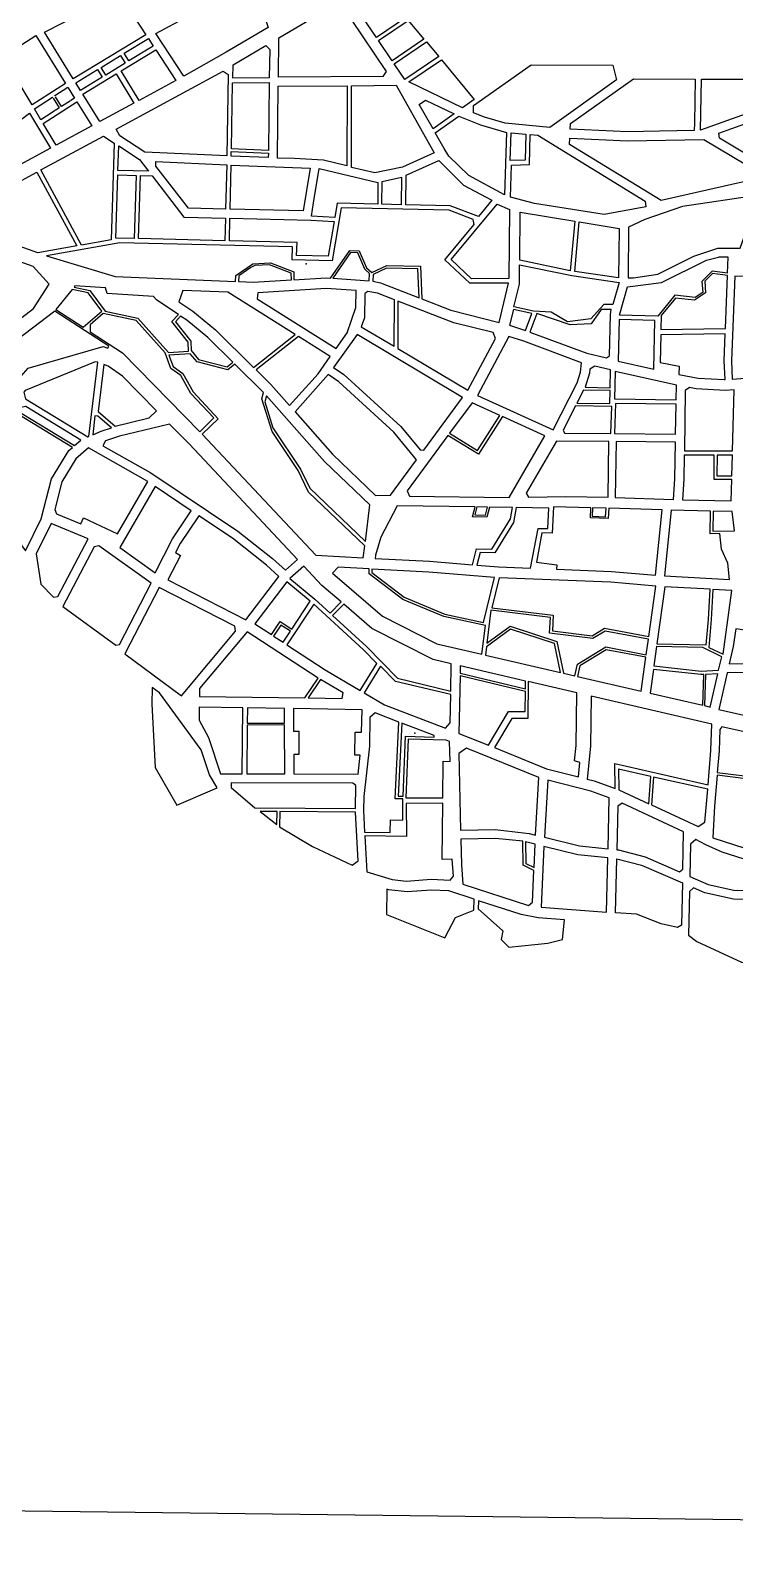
# Model space of a CAD drawing. Extents: x 407811 to 416949, y 4498993 to 4508589.
# Drawn here: x 413601 to 414383, y 4499962 to 4501643 of the extents above; entities that cross this region are included whole.
import ezdxf

# ---------------------------------------------------------------- set-up
doc = ezdxf.new("R2010")
doc.units = 0
doc.header["$LTSCALE"] = 40
doc.header["$MEASUREMENT"] = 0
doc.layers.add('Images', color=253, linetype='CONTINUOUS')
doc.layers.add('υπόλοιπο θεσσαλονίκης', color=7, linetype='CONTINUOUS')
picture_1 = doc.add_image_def('image1.tif', size_in_pixel=(10278, 10088))

msp = doc.modelspace()

# ---------------------------------------------------------------- linework, layer by layer
at = {"layer": 'υπόλοιπο θεσσαλονίκης', "linetype": 'Continuous'}
for p, q in [((413626.1, 4501551.8), (413625.7, 4501551.6)), ((413630.7, 4501554.8), (413626.1, 4501551.8))]:
    msp.add_line(p, q, dxfattribs=at)
for points in [[(413985.3, 4501634.6), (413954.2, 4501680.6), (413984.6, 4501712.4), (413984.6, 4501712.4), (414018.6, 4501657.2), (413985.3, 4501634.6)], [(413771.7, 4501591.9), (413740.8, 4501639.3), (413848.3, 4501697.1), (413848.3, 4501697.1), (413865.2, 4501645.9), (413818.8, 4501618.6), (413771.7, 4501591.9)], [(413649.1, 4501588.8), (413617.1, 4501640.5), (413700, 4501683.2), (413700, 4501683.2), (413729.7, 4501637.7), (413649.1, 4501588.8)], [(413876.5, 4501590.6), (413877.2, 4501634.3), (413944.3, 4501673.7), (413944.3, 4501673.7), (413996.1, 4501597.1), (413992.3, 4501591.6), (413876.5, 4501590.6)], [(414002.6, 4501608.9), (413987.5, 4501631.3), (414020.6, 4501653.7), (414020.6, 4501653.7), (414038, 4501632.9), (414002.6, 4501608.9)], [(413603.4, 4501560.1), (413571.5, 4501613.7), (413607.6, 4501636.9), (413607.6, 4501636.9), (413640.4, 4501583.8), (413603.4, 4501560.1)], [(413710.8, 4501608.7), (413705.6, 4501617.2), (413732.4, 4501633.5), (413732.4, 4501633.5), (413737.8, 4501625.1), (413710.8, 4501608.7)], [(413825.9, 4501589.5), (413826.3, 4501604.5), (413862.5, 4501625.7), (413862.5, 4501625.7), (413867, 4501621.4), (413866.5, 4501589.9), (413825.9, 4501589.5)], [(414016.6, 4501588.3), (414004.8, 4501605.6), (414040.9, 4501630), (414040.9, 4501630), (414054.3, 4501613.7), (414016.6, 4501588.3)], [(413685.2, 4501593.1), (413679.9, 4501601.6), (413701.5, 4501614.8), (413701.5, 4501614.8), (413706.8, 4501606.2), (413685.2, 4501593.1)], [(413722, 4501564.9), (413702.3, 4501597.7), (413740.6, 4501620.9), (413740.6, 4501620.9), (413762.7, 4501587), (413722, 4501564.9)], [(414080.9, 4501556.7), (414021.3, 4501585.4), (414057.5, 4501609.8), (414057.5, 4501609.8), (414093.8, 4501565.8), (414080.9, 4501556.7)], [(413657, 4501576.1), (413651.8, 4501584.6), (413675.9, 4501599.2), (413675.9, 4501599.2), (413681.2, 4501590.7), (413657, 4501576.1)], [(413678.4, 4501541.4), (413659.6, 4501571.8), (413696.8, 4501594.3), (413696.8, 4501594.3), (413716.2, 4501561.9), (413678.4, 4501541.4)], [(413819.2, 4501503.6), (413728.4, 4501507.6), (413700.8, 4501525.6), (413696.7, 4501533.1), (413815.4, 4501597.3), (413815.4, 4501597.3), (413821, 4501593.7), (413819.2, 4501503.6)], [(414177.4, 4501535.1), (414127.9, 4501539.6), (414105.2, 4501546.3), (414093, 4501551.3), (414093.1, 4501559.2), (414156.7, 4501604.4), (414247.6, 4501604), (414247.6, 4501604), (414251.7, 4501587.9), (414177.4, 4501535.1)], [(413628.9, 4501569.6), (413628.5, 4501570.3), (413643, 4501579.6), (413643, 4501579.6), (413643.5, 4501578.9)], [(413643.5, 4501578.9), (413650.5, 4501567.5), (413646.3, 4501564.8)], [(413865.5, 4501509.5), (413824.4, 4501511.3), (413825.8, 4501584.5), (413866.3, 4501584.9), (413866.3, 4501584.9), (413865.5, 4501509.5)], [(413952.6, 4501492.3), (413926.4, 4501498.6), (413893.9, 4501500.6), (413875.4, 4501501.1), (413876.3, 4501580.6), (413952.7, 4501581.3), (413952.7, 4501581.3), (413952.6, 4501492.3)], [(413983.6, 4501484.6), (413957.6, 4501490.5), (413957.7, 4501581.3), (414007, 4501581.7), (414007, 4501581.7), (414049.4, 4501506.8), (414014.1, 4501491), (413983.6, 4501484.6)], [(414263.8, 4501530.1), (414200.2, 4501533.1), (414200.4, 4501539.2), (414270.4, 4501588.9), (414338.6, 4501588.6), (414338.6, 4501588.6), (414337.9, 4501539.6), (414337.8, 4501531.6), (414299.3, 4501530.8), (414263.8, 4501530.1)], [(414344.8, 4501531.8), (414345.6, 4501588.6), (414409.8, 4501588.4), (414409.8, 4501588.4), (414414.1, 4501557.6), (414404.7, 4501553.5), (414344.8, 4501531.8)], [(413625.7, 4501551.6), (413613.2, 4501543.5), (413605.9, 4501555.8), (413626, 4501568.6), (413626, 4501568.6), (413626.4, 4501568)], [(413630, 4501515.2), (413615.8, 4501539.2), (413653.2, 4501563.2), (413653.2, 4501563.2), (413669.6, 4501536.6), (413630, 4501515.2)], [(413626.8, 4501567.3), (413633.5, 4501556.6), (413630.7, 4501554.8)], [(413646, 4501564.6), (413636, 4501558.2), (413629.4, 4501568.9)], [(414048.1, 4501533.5), (414032.8, 4501560.6), (414039.6, 4501565.4), (414039.6, 4501565.4), (414071.6, 4501550.1), (414048.1, 4501533.5)], [(414422.2, 4501489.2), (414365.8, 4501523.1), (414365, 4501528.5), (414408.2, 4501544.1), (414455, 4501572.4), (414455, 4501572.4), (414464.4, 4501556.9), (414422.2, 4501489.2)], [(413585.6, 4501491.2), (413565.3, 4501524.7), (413600.7, 4501550.9), (413600.7, 4501550.9), (413623.9, 4501511.9), (413585.6, 4501491.2)], [(414127.4, 4501460.2), (414087.7, 4501481.7), (414065.6, 4501503.3), (414060.4, 4501511.7), (414050.6, 4501529.1), (414076.8, 4501547.6), (414076.8, 4501547.6), (414100.8, 4501537.7), (414129.6, 4501529.5), (414127.4, 4501460.2)], [(413658.2, 4501404.6), (413613.2, 4501487.9), (413682.6, 4501525.5), (413682.6, 4501525.5), (413694.6, 4501517.7), (413691.2, 4501410.5), (413658.2, 4501404.6)], [(414133.6, 4501498.3), (414134.6, 4501529), (414134.6, 4501529), (414150.8, 4501527.5), (414150.3, 4501498.8), (414133.6, 4501498.3)], [(414238, 4501438.3), (414160.6, 4501450.5), (414134.1, 4501457.8), (414135.2, 4501493.3), (414155.2, 4501494), (414155.8, 4501527), (414155.8, 4501527), (414164.1, 4501526.3), (414283.2, 4501453.1), (414283.9, 4501446.8), (414238, 4501438.3)], [(413732.5, 4501486.5), (413698.6, 4501487.3), (413699.5, 4501514.5), (413699.5, 4501514.5), (413722.4, 4501499.6), (413732.5, 4501486.5)], [(413865.4, 4501501.5), (413824.2, 4501503.3), (413824.3, 4501508.3), (413824.3, 4501508.3), (413865.5, 4501506.5), (413865.4, 4501501.5)], [(414300.9, 4501454.1), (414199.4, 4501516.1), (414199.7, 4501523.1), (414199.7, 4501523.1), (414263.7, 4501520.1), (414348.5, 4501521.8), (414348.5, 4501521.8), (414410.3, 4501484.7), (414410.3, 4501478.9), (414300.9, 4501454.1)], [(413818, 4501444.4), (413776.8, 4501445.4), (413740.7, 4501492.2), (413740.8, 4501497.1), (413740.8, 4501497.1), (413819.2, 4501493.6), (413818, 4501444.4)], [(413904, 4501442.4), (413823, 4501444.3), (413824.2, 4501493.3), (413824.2, 4501493.3), (413911.7, 4501489.8), (413904, 4501442.4)], [(414098.4, 4501436.1), (414067, 4501448), (414017.8, 4501449.1), (414018.1, 4501482.1), (414054.5, 4501498.4), (414054.5, 4501498.4), (414082, 4501471.1), (414113.3, 4501454.2), (414098.4, 4501436.1)], [(413609.9, 4501396), (413534.7, 4501422.7), (413526.9, 4501439.2), (413538.4, 4501447.5), (413608.8, 4501485.5), (413608.8, 4501485.5), (413653, 4501403.7), (413609.9, 4501396)], [(413716.5, 4501411.8), (413696.2, 4501412.3), (413698.5, 4501482.3), (413698.5, 4501482.3), (413718.7, 4501481.8), (413716.5, 4501411.8)], [(413817.2, 4501409.4), (413721.5, 4501411.7), (413723.7, 4501481.7), (413723.7, 4501481.7), (413736.4, 4501481.4), (413771.8, 4501435.5), (413817.8, 4501434.4), (413817.2, 4501409.4)], [(413939.1, 4501435.3), (413913.2, 4501436.7), (413915.6, 4501451.5), (413921.7, 4501489.3), (413921.7, 4501489.3), (413987, 4501473.9), (413986.8, 4501450), (413941.7, 4501450.9), (413941.7, 4501450.9), (413939.1, 4501435.3)], [(414012.8, 4501449.3), (413991.3, 4501449.8), (413991.5, 4501474.9), (414013, 4501479.8), (414013, 4501479.8), (414012.8, 4501449.3)], [(414264.5, 4501368.2), (414270.5, 4501368.2), (414297.5, 4501372.5), (414337.4, 4501392.3), (414364, 4501401.1), (414388.8, 4501401), (414409.3, 4501460), (414409.3, 4501460), (414324.8, 4501447.2), (414282.8, 4501432.9), (414264.7, 4501424.6), (414264.5, 4501368.2)], [(414121.4, 4501318.9), (414131.9, 4501362.4), (414131.9, 4501362.4), (414088.8, 4501362.3), (414061.3, 4501388.1), (414093.8, 4501427.4), (414092.4, 4501433.1), (414066, 4501443.1), (413946, 4501445.9), (413946, 4501445.9), (413936.1, 4501387.1), (413891.7, 4501388.1), (413892.1, 4501402.7), (413700.9, 4501407.2), (413700.9, 4501407.2), (413619.4, 4501392.6), (413695.5, 4501369.8), (413829, 4501364.2), (413829.5, 4501370.9), (413848.3, 4501383.9), (413867.8, 4501384.8), (413867.8, 4501384.8), (413893.5, 4501375), (413893.8, 4501366.2), (413929.6, 4501368.3), (413929.6, 4501368.3), (413934.5, 4501368), (413955.7, 4501398.7), (413955.7, 4501398.7), (413966.2, 4501398.2), (413974.4, 4501379.4), (413980.2, 4501374.2), (413996.8, 4501382.1), (413996.8, 4501382.1), (414034.3, 4501381.2), (414035.7, 4501344.9), (414067.7, 4501332.6), (414121.4, 4501318.9)], [(414090.8, 4501367.3), (414068.2, 4501388.6), (414119, 4501450.1), (414119, 4501450.1), (414132.8, 4501444.1), (414132, 4501367.4), (414090.8, 4501367.3)], [(414200.2, 4501376.1), (414144.2, 4501387.7), (414144.7, 4501440.9), (414144.7, 4501440.9), (414205.2, 4501431.1), (414200.2, 4501376.1)], [(413552.4, 4501294.1), (413592.2, 4501324.4), (413604.9, 4501334.1), (413622.3, 4501361.2), (413604.5, 4501381), (413444.6, 4501437.7), (413444.6, 4501437.7), (413340.1, 4501378.5), (413339.8, 4501372.1), (413423.6, 4501311.9), (413458.2, 4501358.9), (413484.9, 4501365.3), (413484.9, 4501365.3), (413514.6, 4501343.7), (413552.4, 4501294.1)], [(413931.9, 4501392.2), (413896.8, 4501393), (413897.2, 4501407.6), (413822.2, 4501409.4), (413822.8, 4501434.4), (413822.8, 4501434.4), (413912.5, 4501432.2), (413938.4, 4501430.8), (413931.9, 4501392.2)], [(414253.6, 4501368.2), (414205.2, 4501375.3), (414210.2, 4501430.3), (414210.2, 4501430.3), (414254.3, 4501423.1), (414253.6, 4501368.2)], [(413977.3, 4501365.1), (413977.6, 4501373.2), (413972.3, 4501378), (413964.5, 4501395.8), (413956.7, 4501396.2), (413956.7, 4501396.2), (413937.1, 4501367.8), (413977.3, 4501365.1)], [(414254.8, 4501327), (414263.8, 4501358.2), (414301.3, 4501363.1), (414351.2, 4501387.9), (414364.5, 4501391.1)], [(414374.7, 4501373.3), (414375.4, 4501391.1), (414375.4, 4501391.1), (414364.5, 4501391.1)], [(413848.5, 4501363.6), (413891.1, 4501366), (413890.8, 4501373.4), (413866.8, 4501382.6), (413866.8, 4501382.6), (413850.4, 4501381.8), (413845.9, 4501379.6), (413832.7, 4501370.4), (413832.3, 4501364.1), (413848.5, 4501363.6)], [(414032.7, 4501346.1), (414031.3, 4501378.2), (413996.3, 4501379.1), (413996.3, 4501379.1), (413981.5, 4501372.1), (413981.3, 4501364.6), (413989.9, 4501362.6), (414032.7, 4501346.1)], [(414197.3, 4501319.4), (414179.2, 4501330.2), (414159.4, 4501331.4), (414137.8, 4501336), (414143.9, 4501361.1), (414144, 4501368.6), (414144.1, 4501382.6), (414144.1, 4501382.6), (414162.1, 4501379), (414202, 4501370.7), (414254.3, 4501363), (414247.3, 4501338.7), (414237.6, 4501338.6), (414223, 4501322.8), (414197.3, 4501319.4)], [(414374.7, 4501373.3), (414357.6, 4501375.6), (414357.6, 4501375.6), (414346.3, 4501364.3), (414347.3, 4501352.1), (414338.8, 4501346.3), (414316.2, 4501349), (414316.2, 4501349), (414297.3, 4501325.9), (414254.8, 4501327)], [(414300.7, 4501311), (414372.3, 4501312.2), (414374.6, 4501370.7), (414357.9, 4501373), (414357.9, 4501373), (414349.3, 4501364.5), (414350.3, 4501351.7), (414338, 4501343.4), (414316.9, 4501345.8), (414316.9, 4501345.8), (414301, 4501326.5), (414300.7, 4501311)], [(413754.7, 4501285.4), (413776.7, 4501287.1), (413776.6, 4501297), (413758.5, 4501319.8), (413765.6, 4501327.5), (413741.9, 4501343.4), (413738.1, 4501347.5), (413686.8, 4501350.8), (413684.7, 4501357.1), (413650.8, 4501359.3), (413650.8, 4501359.3), (413649.9, 4501358.1), (413667.5, 4501354.4), (413684.5, 4501331.3), (413720.6, 4501323.7), (413754.7, 4501285.4)], [(413940.5, 4501290), (413952.9, 4501307.2), (413962.3, 4501335.2), (413962.7, 4501354.1), (413929.5, 4501356.3), (413929.5, 4501356.3), (413853.8, 4501351.8), (413852.9, 4501345.1), (413940.5, 4501290)], [(414379.9, 4501256.1), (414398.9, 4501257.5), (414401.1, 4501369.5), (414382.6, 4501370.1), (414382.6, 4501370.1), (414379, 4501276.1), (414379.9, 4501256.1)], [(413660.2, 4501313.5), (413680.8, 4501331.3), (413665.7, 4501351.7), (413647.8, 4501355.4), (413647.8, 4501355.4), (413629.9, 4501333.2), (413660.2, 4501313.5)], [(413849.1, 4501268.9), (413895.2, 4501305.5), (413820.4, 4501352.5), (413770.4, 4501354.2), (413770.4, 4501354.2), (413766.2, 4501341.6), (413781.6, 4501331.2), (413806.7, 4501310.8), (413849.1, 4501268.9)], [(414005, 4501292.4), (414005.2, 4501343.8), (413986.5, 4501351.1), (413975.7, 4501353.3), (413975.7, 4501353.3), (413972.6, 4501350.9), (413972, 4501324), (413968.5, 4501314.1), (414005, 4501292.4)], [(414086.8, 4501243.6), (414117.4, 4501301.2), (414114.9, 4501307.6), (414071, 4501318.5), (414009.2, 4501342.3), (414009.2, 4501342.3), (414008.9, 4501290), (414086.8, 4501243.6)], [(413550.6, 4501162), (413556.4, 4501178.5), (413567.5, 4501224.8), (413583.4, 4501250.4), (413599.2, 4501268.3), (413682.2, 4501292), (413682.2, 4501292), (413687.5, 4501290.3), (413688.5, 4501292.6), (413628.8, 4501331.5), (413628.8, 4501331.5), (413537.1, 4501261.7), (413525.6, 4501233.8), (413535.1, 4501163.6), (413550.6, 4501162)], [(413789.3, 4501197.7), (413805, 4501212.9), (413779.6, 4501240.1), (413768.4, 4501260), (413757.4, 4501267.9), (413750.9, 4501285.2), (413719, 4501321), (413682.4, 4501328.7), (413682.4, 4501328.7), (413668, 4501316.3), (413667.9, 4501308.5), (413703.6, 4501285.1), (413789.3, 4501197.7)], [(413819.8, 4501269.5), (413826.2, 4501274.7), (413798.2, 4501302.3), (413774.9, 4501321.3), (413768.1, 4501325.8), (413768.1, 4501325.8), (413762.5, 4501319.6), (413779.6, 4501298), (413779.7, 4501287.6), (413788.1, 4501277.9), (413819.8, 4501269.5)], [(414150.6, 4501310), (414157.8, 4501328.6), (414137.2, 4501333.1), (414137.2, 4501333.1), (414133, 4501315.7), (414150.6, 4501310)], [(414240.5, 4501279.6), (414243.7, 4501281.8), (414244.8, 4501327.8), (414245.7, 4501333.3), (414245.7, 4501333.3), (414234.4, 4501333.2), (414223.4, 4501317.1), (414200.3, 4501316), (414163.2, 4501328.8), (414163.2, 4501328.8), (414155.3, 4501308.2), (414218.7, 4501284.6), (414240.5, 4501279.6)], [(414293, 4501267.1), (414293.9, 4501321), (414254.6, 4501322), (414254.6, 4501322), (414253.5, 4501275.9), (414293, 4501267.1)], [(414371, 4501255.4), (414371.9, 4501255.5), (414370.9, 4501276.1), (414372.1, 4501306.2), (414372.1, 4501306.2), (414300.6, 4501305), (414300.1, 4501274.3), (414320.9, 4501270.2), (414320.8, 4501261.1), (414341.9, 4501257), (414371, 4501255.4)], [(413889, 4501226.6), (413920.5, 4501262), (413934.1, 4501281), (413898.8, 4501303.2), (413898.8, 4501303.2), (413852, 4501266.1), (413868, 4501250.2), (413889, 4501226.6)], [(414037.7, 4501177.3), (414080.8, 4501235.5), (413963.8, 4501305.4), (413963.8, 4501305.4), (413937.8, 4501269), (413949.3, 4501261.1), (414012.2, 4501203.4), (414033.6, 4501177.5), (414037.7, 4501177.3)], [(414181.3, 4501199.9), (414207.9, 4501251.8), (414211.5, 4501263.8), (414212.7, 4501274), (414148.8, 4501297.9), (414132.2, 4501303.4), (414132.2, 4501303.4), (414097.4, 4501238), (414181.3, 4501199.9)], [(413665.3, 4501191.9), (413666.3, 4501192.4), (413676.4, 4501274.9), (413673.5, 4501275.1), (413673.5, 4501275.1), (413595.7, 4501243.2), (413594.4, 4501241.7), (413596.1, 4501234), (413665.3, 4501191.9)], [(413695.6, 4501203.7), (413733.3, 4501213), (413741.3, 4501220.9), (413703.6, 4501259.4), (413687.7, 4501270.3), (413683.1, 4501272.3), (413683.1, 4501272.3), (413676.8, 4501220.2), (413695.6, 4501203.7)], [(413970.7, 4501058), (413972.3, 4501071.1), (413910.1, 4501130.8), (413898.4, 4501154.7), (413869.7, 4501197.9), (413858.3, 4501234.3), (413860.2, 4501241.1), (413828.3, 4501272.6), (413828.3, 4501272.6), (413820.5, 4501266.2), (413786.4, 4501275.3), (413778.7, 4501284.1), (413778.7, 4501284.1), (413755.1, 4501282.5), (413759.9, 4501269.8), (413770.7, 4501262.1), (413782, 4501241.9), (413809.9, 4501212.1), (413792.1, 4501194.8), (413918, 4501060.9), (413970.7, 4501058)], [(413984.2, 4501127.1), (414000.8, 4501127.5), (414029.7, 4501166.6), (414004.5, 4501197.1), (413943.6, 4501252.8), (413931.7, 4501261.1), (413931.7, 4501261.1), (413895, 4501219.9), (413936.5, 4501172.9), (413984.2, 4501127.1)], [(414244.5, 4501246.3), (414245, 4501266.2), (414227.4, 4501270.3), (414227.4, 4501270.3), (414222, 4501267.1), (414221.5, 4501262.6), (414216.6, 4501246.9), (414244.5, 4501246.3)], [(414317.6, 4501233.1), (414317.9, 4501249.2), (414250, 4501264.5), (414250, 4501264.5), (414249.2, 4501234), (414317.6, 4501233.1)], [(414244, 4501228.9), (414244.4, 4501243.3), (414215.1, 4501243.9), (414215.1, 4501243.9), (414207.6, 4501229.3), (414244, 4501228.9)], [(414326.8, 4501176.6), (414380.2, 4501176.6), (414382.1, 4501244.2), (414382.1, 4501244.2), (414371.9, 4501243.4), (414339.7, 4501245.2), (414332.6, 4501246.6), (414332.6, 4501246.6), (414327.8, 4501243.3), (414326.8, 4501176.6)], [(413650.6, 4501182.3), (413657.6, 4501188.4), (413596.5, 4501225.5), (413596.5, 4501225.5), (413583.5, 4501223.2), (413650.6, 4501182.3)], [(413973, 4501076.1), (413977.9, 4501116.5), (413927.8, 4501164.6), (413863.3, 4501237.5), (413863.3, 4501237.5), (413861.5, 4501230.8), (413870.4, 4501202.1), (413901, 4501156.2), (413911.3, 4501135.1), (413973, 4501076.1)], [(414097.5, 4501176.9), (414122.3, 4501215.8), (414091.5, 4501229.8), (414091.5, 4501229.8), (414066.3, 4501195.9), (414097.5, 4501176.9)], [(414193.8, 4501196.2), (414245.2, 4501195.7), (414246.3, 4501225.8), (414206.1, 4501226.4), (414206.1, 4501226.4), (414192.2, 4501199.3), (414193.8, 4501196.2)], [(414249.2, 4501195.7), (414317, 4501195.1), (414317.6, 4501228.1), (414250.3, 4501229), (414250.3, 4501229), (414249.2, 4501195.7)], [(413596.2, 4501065.5), (413613.5, 4501101.1), (413624.8, 4501145.3), (413644.2, 4501176.7), (413648.2, 4501180.2), (413581.1, 4501221.1), (413581.1, 4501221.1), (413577.2, 4501211.3), (413571.3, 4501181.4), (413556.2, 4501140.8), (413553.8, 4501136.7), (413566.3, 4501106), (413596.2, 4501065.5)], [(413670.6, 4501194.3), (413679.9, 4501198.4), (413691.3, 4501202.1), (413676.5, 4501215.1), (413673.1, 4501215.2), (413673.1, 4501215.2), (413670.6, 4501194.3)], [(413884.3, 4501044.1), (413897.9, 4501056), (413777.8, 4501183.8), (413755.8, 4501206.2), (413755.8, 4501206.2), (413700.4, 4501192.6), (413684.8, 4501187.4), (413682, 4501182.1), (413735, 4501152.1), (413831.6, 4501087.6), (413869.9, 4501057.3), (413884.3, 4501044.1)], [(414132.3, 4501124.8), (414172.1, 4501193.1), (414125, 4501214.6), (414125, 4501214.6), (414098.5, 4501172.8), (414064.6, 4501193.4), (414064.6, 4501193.4), (414019.2, 4501132.2), (414022, 4501126.3), (414132.3, 4501124.8)], [(413698, 4501084.4), (413731.7, 4501142.6), (413665.9, 4501179.7), (413665.9, 4501179.7), (413652.1, 4501167.6), (413636.5, 4501142.3), (413628.6, 4501111.6), (413630.4, 4501106.6), (413657.3, 4501095.5), (413660.5, 4501102.2), (413660.5, 4501102.2), (413698, 4501084.4)], [(414154, 4501125.1), (414195.2, 4501126), (414195.2, 4501126), (414242.2, 4501125), (414243, 4501186.7), (414243, 4501186.7), (414184.9, 4501187.2), (414151.3, 4501129.6), (414154, 4501125.1)], [(414314.6, 4501122.5), (414316.3, 4501145.5), (414316.9, 4501186.1), (414316.9, 4501186.1), (414251, 4501186.7), (414250.2, 4501124.7), (414314.6, 4501122.5)], [(414378.7, 4501121.1), (414379.3, 4501144.6), (414379.3, 4501144.6), (414359.8, 4501144.6), (414360, 4501171.6), (414360, 4501171.6), (414326.7, 4501171.6), (414326.3, 4501145.1), (414324.6, 4501122.2), (414378.7, 4501121.1)], [(414362.8, 4501148.6), (414379.4, 4501148.6), (414380.1, 4501171.6), (414380.1, 4501171.6), (414363, 4501171.6), (414362.8, 4501148.6)], [(413739.8, 4501041.2), (413759.2, 4501079), (413779.8, 4501110.1), (413739.9, 4501136.9), (413739.9, 4501136.9), (413700.8, 4501069.2), (413739.8, 4501041.2)], [(413840.4, 4500989.2), (413877.1, 4501037.2), (413863.4, 4501049.6), (413825.7, 4501079.5), (413788.2, 4501104.6), (413788.2, 4501104.6), (413767.8, 4501073.9), (413762.5, 4501063.6), (413767.9, 4501060.6), (413754, 4501033.5), (413840.4, 4500989.2)], [(414091.7, 4501050.1), (414096.1, 4501067.9), (414096.1, 4501067.9), (414113.3, 4501067.6), (414134.1, 4501101.2), (414136.2, 4501113.7), (414110.5, 4501114.1), (414110.5, 4501114.1), (414107.8, 4501103.1), (414091.8, 4501103.4), (414094.6, 4501114.3), (414008.1, 4501115.6), (414008.1, 4501115.6), (413990.3, 4501080.8), (413984.2, 4501060.8), (413983.8, 4501057.2), (414044, 4501054), (414091.7, 4501050.1)], [(414106.3, 4501105.2), (414108.5, 4501114.1), (414096.6, 4501114.3), (414096.6, 4501114.3), (414094.4, 4501105.4), (414106.3, 4501105.2)], [(414156.3, 4501046.4), (414164.6, 4501090.5), (414164.6, 4501090.5), (414175.4, 4501090.4), (414176.5, 4501113.1), (414140.2, 4501113.6), (414140.2, 4501113.6), (414137.4, 4501097.1), (414116.7, 4501063.5), (414100.3, 4501063.9), (414100.3, 4501063.9), (414096.8, 4501049.7), (414120.8, 4501047.9), (414156.3, 4501046.4)], [(414294.7, 4501038.5), (414302, 4501110.9), (414242.9, 4501113.1), (414242.9, 4501113.1), (414242.2, 4501101.3), (414222.5, 4501102.1), (414223, 4501113.4), (414181.6, 4501114.3), (414181.6, 4501114.3), (414180.2, 4501085.3), (414168.8, 4501085.4), (414168.8, 4501085.4), (414162.7, 4501053), (414185.3, 4501050.1), (414185, 4501045.2), (414246.1, 4501042.8), (414294.7, 4501038.5)], [(414239.3, 4501103.5), (414239.9, 4501113.1), (414239.9, 4501113.1), (414225, 4501113.3), (414224.6, 4501104), (414239.3, 4501103.5)], [(414376.7, 4501034), (414375, 4501052.1), (414368, 4501067.6), (414366, 4501084.7), (414366, 4501084.7), (414355.3, 4501084.5), (414355.6, 4501109.6), (414312, 4501110.6), (414312, 4501110.6), (414304.7, 4501037.8), (414376.7, 4501034)], [(414358.3, 4501087.6), (414382.3, 4501087.9), (414379.7, 4501109.1), (414358.6, 4501109.5), (414358.6, 4501109.5), (414358.3, 4501087.6)], [(413627, 4501014.1), (413632, 4501014.9), (413665.7, 4501079.1), (413624.4, 4501096), (413624.4, 4501096), (413608, 4501062.4), (413613.2, 4501028.6), (413627, 4501014.1)], [(413696.2, 4500961), (413700.3, 4500961.8), (413735.3, 4501029.7), (413677.3, 4501071.2), (413677.3, 4501071.2), (413672.3, 4501070.2), (413637.5, 4501003.8), (413696.2, 4500961)], [(413933.8, 4500996.7), (413946.1, 4501009), (413924.8, 4501027.2), (413904.8, 4501048.7), (413904.8, 4501048.7), (413889.2, 4501035.1), (413916.8, 4501012.1), (413933.8, 4500996.7)], [(414102.3, 4500950.9), (414106.2, 4500982.7), (414060.2, 4500992.7), (414014.5, 4501011.7), (413977.1, 4501040.3), (413977.2, 4501045.6), (413943, 4501047.5), (413943, 4501047.5), (413936.6, 4501040.9), (413992.1, 4500993.1), (414052.4, 4500962.5), (414102.3, 4500950.9)], [(414104.1, 4500986.2), (414116.4, 4501036.1), (414043.3, 4501042), (413980.2, 4501045.4), (413980.2, 4501045.4), (413980.2, 4501041.7), (414016, 4501014.3), (414061.1, 4500995.5), (414104.1, 4500986.2)], [(413769.1, 4500905), (413829, 4500976.4), (413828.1, 4500982), (413744.2, 4501025.1), (413744.2, 4501025.1), (413706.2, 4500951.3), (413769.1, 4500905)], [(413868.8, 4500972.7), (413878.4, 4500987.3), (413878.4, 4500987.3), (413891.4, 4500978.9), (413911.9, 4501009.7), (413886.1, 4501031.2), (413886.1, 4501031.2), (413850.6, 4500984.6), (413868.8, 4500972.7)], [(414224.7, 4500971.4), (414238.3, 4500979.8), (414238.3, 4500979.8), (414287.4, 4500970.8), (414295.1, 4501026.4), (414245.3, 4501030.8), (414121.5, 4501035.8), (414121.5, 4501035.8), (414113.3, 4501002.6), (414181.4, 4500994.2), (414180.4, 4500976.9), (414224.7, 4500971.4)], [(414351.1, 4500961.3), (414353.6, 4500989.6), (414355.3, 4501023.1), (414305.1, 4501025.7), (414305.1, 4501025.7), (414296.3, 4500962.4), (414351.1, 4500961.3)], [(414369.7, 4500951), (414379.5, 4501021.8), (414358.3, 4501022.9), (414358.3, 4501022.9), (414356.6, 4500989.4), (414353.9, 4500958.5), (414369.7, 4500951)], [(413967.3, 4500910.9), (413985.7, 4500940.7), (413970.9, 4500956), (413915.7, 4501006.4), (413915.7, 4501006.4), (413886, 4500961.5), (413928.6, 4500933.8), (413967.3, 4500910.9)], [(414067.8, 4500910.2), (414068.3, 4500940.4), (414048.3, 4500945), (413980.3, 4500979.5), (413949.1, 4501006.4), (413949.1, 4501006.4), (413936.7, 4500994), (413974.4, 4500959.6), (414008.6, 4500924.4), (414067.8, 4500910.2)], [(414205.3, 4500927.2), (414208.4, 4500939.9), (414239.6, 4500959.1), (414239.6, 4500959.1), (414284.6, 4500950.5), (414287, 4500967.8), (414238.8, 4500976.7), (414238.8, 4500976.7), (414225.3, 4500968.3), (414177.3, 4500974.3), (414178.3, 4500991.6), (414112.3, 4500999.8), (414112.3, 4500999.8), (414107.8, 4500963.3), (414133.5, 4500982.2), (414133.5, 4500982.2), (414185.4, 4500965.1), (414192.6, 4500930.1), (414205.3, 4500927.2)], [(413905.9, 4500902.5), (413920.8, 4500924.6), (413841.8, 4500976), (413841.8, 4500976), (413788.9, 4500913), (413788.9, 4500904.3), (413905.9, 4500902.5)], [(413881.8, 4500964.3), (413889.8, 4500976.4), (413879.3, 4500983.1), (413879.3, 4500983.1), (413871.3, 4500971.1), (413881.8, 4500964.3)], [(414189.4, 4500930.8), (414182.8, 4500962.8), (414134, 4500978.8), (414134, 4500978.8), (414107.3, 4500959.2), (414106.3, 4500950.1), (414189.4, 4500930.8)], [(414376.6, 4500940.2), (414429, 4500941.3), (414436.2, 4500967.9), (414410.7, 4500975.1), (414383.7, 4500979.2), (414383.7, 4500979.2), (414380.9, 4500959.4), (414376.6, 4500940.2)], [(414279, 4500910.1), (414284.2, 4500947.6), (414240.2, 4500956), (414240.2, 4500956), (414211, 4500938), (414208.2, 4500926.5), (414279, 4500910.1)], [(414345.3, 4500932.4), (414364.7, 4500933.2), (414368.2, 4500948.3), (414347.1, 4500958.4), (414295.9, 4500959.4), (414295.9, 4500959.4), (414292.9, 4500938), (414345.3, 4500932.4)], [(414061.8, 4500868.9), (414067.1, 4500874.9), (414067.7, 4500906.2), (414006.6, 4500920.7), (413989.9, 4500937.9), (413989.9, 4500937.9), (413971.6, 4500908.3), (413994.3, 4500894.8), (414061.8, 4500868.9)], [(414150.6, 4500912.7), (414150.7, 4500921.3), (414078.3, 4500938), (414078.3, 4500938), (414078.2, 4500930), (414150.6, 4500912.7)], [(413947.1, 4500901.8), (413948.3, 4500908.1), (413923.3, 4500923), (413923.3, 4500923), (413909.5, 4500902.5), (413947.1, 4500901.8)], [(414109.6, 4500850.1), (414131.8, 4500887.7), (414150.3, 4500887.6), (414150.5, 4500909.6), (414078.1, 4500926.9), (414078.1, 4500926.9), (414076.8, 4500863.3), (414109.6, 4500850.1)], [(414209.3, 4500815.1), (414210.9, 4500830.9), (414205.1, 4500832.7), (414206.9, 4500850), (414207.7, 4500908.2), (414153.6, 4500920.6), (414153.6, 4500920.6), (414153.2, 4500879.6), (414135.3, 4500879.6), (414116.1, 4500847.5), (414173.9, 4500824.1), (414209.3, 4500815.1)], [(414347.1, 4500894.4), (414348.4, 4500928.5), (414348.4, 4500928.5), (414345.2, 4500928.4), (414292.4, 4500934), (414292.4, 4500934), (414288.8, 4500907.9), (414347.1, 4500894.4)], [(414355.5, 4500892.4), (414363.8, 4500929.1), (414363.8, 4500929.1), (414350.4, 4500928.6), (414349.1, 4500894), (414355.5, 4500892.4)], [(414412.3, 4500879.1), (414426.3, 4500931.2), (414426.3, 4500931.2), (414374.3, 4500930.2), (414365.1, 4500889.7), (414412.3, 4500879.1)], [(413763.9, 4500783.5), (413808.8, 4500802.8), (413808.2, 4500803.6), (413800.3, 4500817.2), (413790.8, 4500845.1), (413744.7, 4500908.1), (413736.7, 4500914), (413736.7, 4500914), (413736.3, 4500895.8), (413740, 4500825.5), (413763.9, 4500783.5)], [(414250.1, 4500802.1), (414249.7, 4500829.7), (414249.7, 4500829.7), (414353.1, 4500806.3), (414356.3, 4500844.3), (414357.1, 4500873.6), (414223.6, 4500904.5), (414223.6, 4500904.5), (414222.8, 4500849.1), (414219.1, 4500812.6), (414226.7, 4500810.7), (414250.1, 4500802.1)], [(413812.5, 4500818.3), (413836.4, 4500818.3), (413837.3, 4500891.6), (413788.8, 4500892.3), (413788.8, 4500892.3), (413788.8, 4500878), (413798.9, 4500858.6), (413812.5, 4500818.3)], [(413842.1, 4500874.5), (413883.4, 4500874.6), (413883.3, 4500890.8), (413842.3, 4500891.5), (413842.3, 4500891.5), (413842.1, 4500874.5)], [(413893.7, 4500818.3), (413965, 4500818.2), (413967.3, 4500839), (413961.3, 4500839.1), (413961.8, 4500864.6), (413961.8, 4500864.6), (413968.8, 4500864.5), (413969.3, 4500889.5), (413893.3, 4500890.7), (413893.3, 4500890.7), (413893.4, 4500865.7), (413899.1, 4500865.7), (413899.3, 4500840), (413893.6, 4500840), (413893.7, 4500818.3)], [(414000.6, 4500753.2), (414000.9, 4500767.6), (414000.9, 4500767.6), (414014.6, 4500767.1), (414014.5, 4500790.7), (414006.1, 4500790.8), (414010.3, 4500875.8), (413984, 4500886), (413984, 4500886), (413978.1, 4500880.8), (413977.5, 4500849.2), (413971.3, 4500793.4), (413971, 4500778.1), (413972.2, 4500753.8), (414000.6, 4500753.2)], [(413841.4, 4500818.3), (413883.7, 4500818.3), (413883.4, 4500872.6), (413883.4, 4500872.6), (413842.1, 4500872.5), (413841.4, 4500818.3)], [(414015.1, 4500793.7), (414017.6, 4500860.2), (414017.6, 4500860.2), (414049.4, 4500859.2), (414049.4, 4500860.8), (414013.3, 4500874.7), (414013.3, 4500874.7), (414009.3, 4500793.8), (414015.1, 4500793.7)], [(414411.3, 4500802.2), (414431.8, 4500802.8), (414430.1, 4500830.3), (414433, 4500856), (414368.2, 4500870.6), (414368.2, 4500870.6), (414366, 4500867.7), (414365.3, 4500843.8), (414363.3, 4500819.9), (414411.4, 4500814), (414411.3, 4500802.2)], [(414018, 4500791.7), (414058.9, 4500791.9), (414059.4, 4500832.4), (414059.4, 4500832.4), (414066.9, 4500832.1), (414066.4, 4500854.3), (414062.5, 4500855.8), (414020.5, 4500857), (414020.5, 4500857), (414018, 4500791.7)], [(414161.8, 4500750.6), (414165.5, 4500814.5), (414085.3, 4500847), (414085.3, 4500847), (414076.7, 4500841.1), (414078.4, 4500756.1), (414117.1, 4500756.6), (414117.1, 4500756.6), (414154.5, 4500752.3), (414161.8, 4500750.6)], [(414287.5, 4500785.2), (414289.6, 4500815.6), (414253.8, 4500823.6), (414253.8, 4500823.6), (414254.1, 4500800.7), (414287.5, 4500785.2)], [(413850.6, 4500780.9), (413962, 4500780.1), (413962.6, 4500805.5), (413959, 4500808.2), (413959, 4500808.2), (413824.3, 4500808.3), (413824.2, 4500803.2), (413850.6, 4500780.9)], [(414242.1, 4500735.3), (414243.3, 4500791.8), (414223.1, 4500799.3), (414175.3, 4500811.4), (414175.3, 4500811.4), (414171.7, 4500748.1), (414210.5, 4500738.7), (414242.1, 4500735.3)], [(414341.9, 4500760), (414349.6, 4500764.7), (414352.7, 4500801.3), (414292.5, 4500814.9), (414292.5, 4500814.9), (414290.4, 4500783.9), (414341.9, 4500760)], [(414428.4, 4500725.1), (414431.6, 4500727), (414434.8, 4500755.5), (414432.1, 4500798.8), (414432.1, 4500798.8), (414409.2, 4500798.2), (414409.3, 4500811.2), (414363.1, 4500816.9), (414363.1, 4500816.9), (414360.2, 4500782.7), (414358.3, 4500747.6), (414428.4, 4500725.1)], [(414018.6, 4500699.6), (414045.8, 4500701.6), (414045.8, 4500701.6), (414067, 4500700.5), (414070.6, 4500705), (414069.3, 4500723.8), (414069.3, 4500723.8), (414058.1, 4500723.5), (414058.8, 4500785.9), (414058.8, 4500785.9), (414018.4, 4500785.7), (414018.6, 4500748.8), (413972.4, 4500749.8), (413972.4, 4500749.8), (413974.6, 4500709.6), (414002.6, 4500701.3), (414018.6, 4500699.6)], [(414321.5, 4500709.6), (414324.9, 4500712.7), (414325.9, 4500754.2), (414257.7, 4500785.8), (414257.7, 4500785.8), (414253.1, 4500782.4), (414252, 4500734.3), (414253.6, 4500734.2), (414283.3, 4500726.3), (414321.5, 4500709.6)], [(413875, 4500762.3), (413875.1, 4500776.7), (413875.1, 4500776.7), (413856.2, 4500776.8), (413875, 4500762.3)], [(413958.5, 4500717), (413964.9, 4500722.1), (413962.1, 4500776.1), (413962.1, 4500776.1), (413878.1, 4500776.7), (413877.9, 4500759.6), (413914.3, 4500737.7), (413958.5, 4500717)], [(414154.1, 4500672.3), (414158.3, 4500676.1), (414159.9, 4500711.2), (414148, 4500717), (414147.6, 4500743.7), (414117.3, 4500746.6), (414117.3, 4500746.6), (414078.7, 4500746.1), (414079.8, 4500717.7), (414081.2, 4500696.1), (414154.1, 4500672.3)], [(414160.1, 4500714.5), (414161.3, 4500740.4), (414150.6, 4500743), (414150.6, 4500743), (414151, 4500718.9), (414160.1, 4500714.5)], [(414240.5, 4500665.1), (414241.8, 4500725.3), (414208.8, 4500728.8), (414171.1, 4500738), (414171.1, 4500738), (414168.1, 4500670.5), (414240.5, 4500665.1)], [(414417.1, 4500688.6), (414418.7, 4500715.6), (414368.6, 4500731.7), (414350.6, 4500739.6), (414339.4, 4500745.8), (414339.4, 4500745.8), (414333.6, 4500740.6), (414332.8, 4500704.7), (414353.3, 4500695.7), (414381.5, 4500689.5), (414417.1, 4500688.6)], [(414319.1, 4500648.1), (414301.2, 4500652.2), (414273.8, 4500662.7), (414250.5, 4500664.4), (414251.8, 4500724.3), (414251.8, 4500724.3), (414279.2, 4500717.2), (414324.6, 4500697.4), (414323.5, 4500650.5), (414319.1, 4500648.1)], [(414061.1, 4500636.5), (414073.1, 4500659), (414093.2, 4500667.1), (414093.6, 4500679.5), (414065.5, 4500688.6), (414045.9, 4500689.6), (414045.9, 4500689.6), (414019.5, 4500687.6), (413999.2, 4500689.8), (413996.8, 4500690.5), (413996.8, 4500690.5), (413996.4, 4500662.5), (414061.1, 4500636.5)], [(414407.7, 4500606.2), (414412.5, 4500610.5), (414416.2, 4500673.7), (414410.7, 4500678.7), (414381.3, 4500679.5), (414349.3, 4500686.6), (414336.8, 4500692.1), (414336.8, 4500692.1), (414332.3, 4500688.1), (414331.2, 4500639.6), (414340.5, 4500632.5), (414390.1, 4500609.8), (414407.7, 4500606.2)], [(414132.1, 4500626.1), (414175.4, 4500630.6), (414191.8, 4500634.9), (414193.9, 4500656.5), (414164.7, 4500658.7), (414145.8, 4500662.4), (414098.5, 4500677.8), (414098.5, 4500677.8), (414098.2, 4500668.8), (414125.6, 4500644.4), (414123.7, 4500634.8), (414132.1, 4500626.1)]]:
    msp.add_lwpolyline(points, dxfattribs=at)
for p in [(413648.3, 4501571.6), (413907.2, 4501383.9), (414027.8, 4500863.5)]:
    msp.add_point(p, dxfattribs=at)

# ---------------------------------------------------------------- pictures from other files: only their frames are drawn
at = {"layer": 'Images'}
image = msp.add_image(picture_1, insert=(408162.9, 4500066.6), size_in_units=(8684, 8523.4), rotation=-0.6923, dxfattribs=at)
image.dxf.flags = 15

doc.saveas('drawing.dxf')
